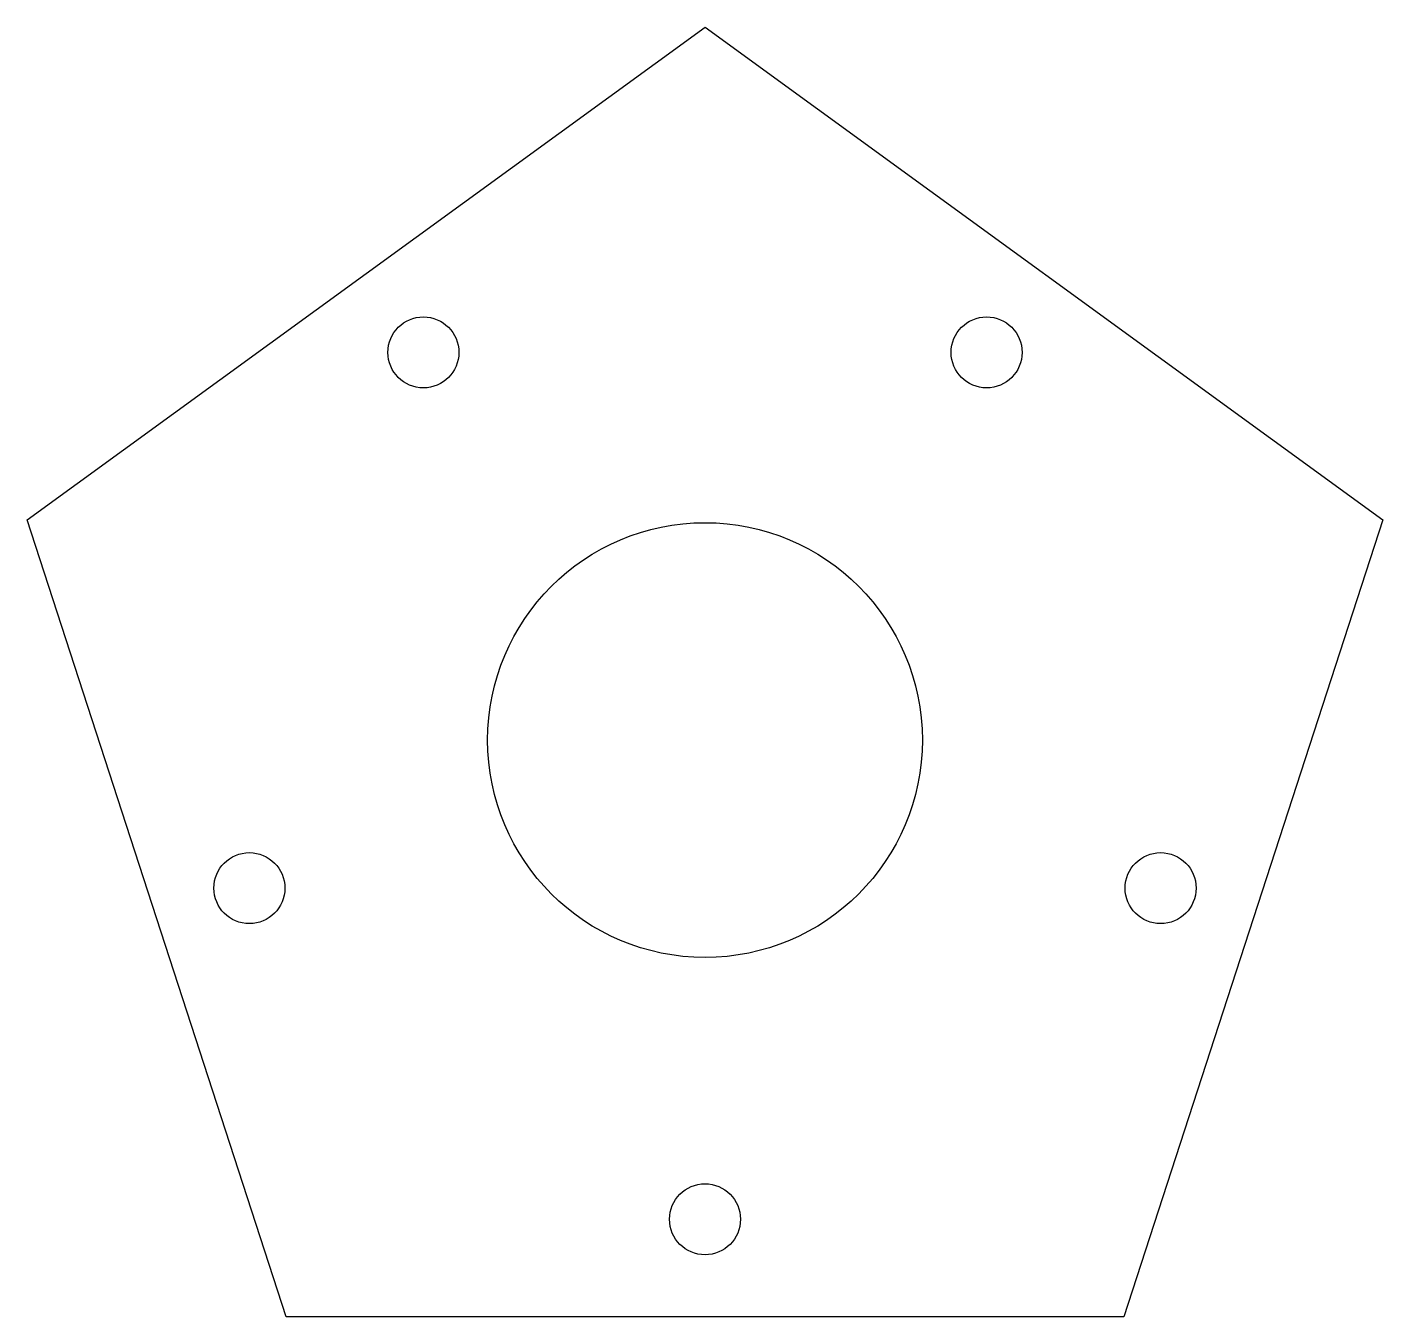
# Model space of a CAD drawing. Header units: millimetres. Extents: x -38.2 to 38.2, y -32.5 to 40.2.
import ezdxf

# ---------------------------------------------------------------- set-up
doc = ezdxf.new("R2010")
doc.units = ezdxf.units.MM
doc.layers.get('0').update_dxf_attribs({"linetype": 'CONTINUOUS'})

msp = doc.modelspace()

# ---------------------------------------------------------------- linework, layer by layer
msp.add_lwpolyline([(23.613, -32.5), (-23.613, -32.5), (-38.206, 12.414), (0, 40.172), (38.206, 12.414)], close=True)
for centre, radius in [((-15.87, 21.843), 2), ((15.87, 21.843), 2), ((0, 0), 12.25), ((-25.679, -8.343), 2), ((25.679, -8.343), 2), ((0, -27), 2)]:
    msp.add_circle(centre, radius)

doc.saveas('drawing.dxf')
